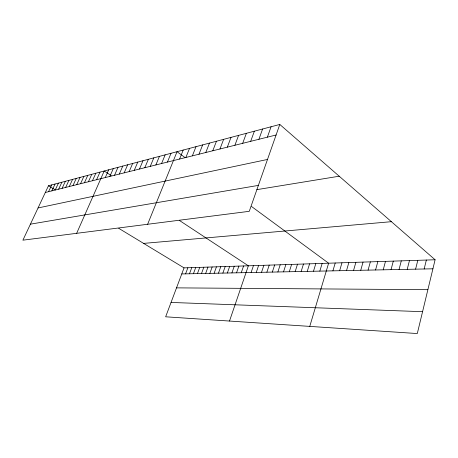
<?xml version="1.0" encoding="UTF-8"?>
<svg xmlns="http://www.w3.org/2000/svg" width="458" height="458" viewBox="0 0 458 458"><rect width="100%" height="100%" fill="white"/><g stroke="black" fill="none" stroke-linecap="round" stroke-linejoin="round"><path stroke-width="0.69" d="M435.1 259.766L417.295 333.55L165.647 316.799L184.042 267.878L435.1 259.766L279.798 124.45L48.474 185.782L22.9 240.175L249.266 211.321L279.798 124.45M424.154 268.983L426.352 260.047M415.595 269.161L417.805 260.327M407.225 269.333L409.452 260.596M399.044 269.499L401.288 260.86M391.046 269.665L393.296 261.117M383.22 269.819L385.487 261.369M375.566 269.98L377.839 261.615M368.072 270.134L370.356 261.861M360.744 270.283L363.034 262.096M353.565 270.426L355.866 262.325M346.534 270.575L348.841 262.554M339.653 270.712L341.966 262.778M332.909 270.85L335.227 262.995M309.757 326.394L328.621 263.207L251.545 206.506M319.827 271.119L322.151 263.419M313.478 271.25L315.808 263.619M307.249 271.376L309.585 263.825M301.146 271.502L303.482 264.02M295.164 271.623L297.5 264.214M289.29 271.743L291.626 264.403M283.525 271.863L285.866 264.587M277.874 271.978L280.21 264.77M272.321 272.092L274.663 264.953M266.877 272.201L269.212 265.125M261.524 272.31L263.86 265.302M256.268 272.418L258.604 265.468M251.11 272.521L253.446 265.634M229.504 321.047L248.373 265.8L179.61 220.584M241.251 272.728L243.582 265.955M236.54 272.819L238.87 266.109M231.908 272.916L234.233 266.258M227.351 273.008L229.676 266.407M222.869 273.1L225.187 266.55M218.46 273.191L220.773 266.693M267.375 137.165L271.079 126.757M214.121 273.283L216.434 266.831M258.907 139.278L262.606 129.007M209.85 273.369L212.157 266.974M205.648 273.455L207.955 267.106M201.509 273.541L203.81 267.243M250.675 141.327L254.373 131.188M197.438 273.621L199.734 267.375M193.425 273.701L195.721 267.501M242.677 143.32L246.37 133.312M189.48 273.787L191.765 267.632M185.587 273.861L187.872 267.758M234.897 145.26L238.584 135.373M227.323 147.144L231.009 137.383M219.96 148.982L223.636 139.341M212.787 150.768L216.451 141.241M205.802 152.508L209.461 143.096M198.995 154.203L202.642 144.905M192.366 155.857L196.001 146.669M185.896 157.466L189.52 148.386M179.593 159.041L183.206 150.058M147.625 224.277L177.04 151.695L184.563 157.226M167.439 162.069L171.023 153.287M161.582 163.529L165.155 154.844M155.863 164.954L159.418 156.367M150.276 166.346L153.819 157.85M144.814 167.702L148.346 159.304M139.484 169.036L142.993 160.718M134.268 170.336L137.766 162.103M129.173 171.601L132.654 163.46M124.187 172.843L127.656 164.788M119.309 174.063L122.761 166.082M114.54 175.248L117.975 167.353M109.868 176.41L113.292 168.596M105.3 177.549L108.706 169.809M76.646 233.328L104.212 171L111.197 175.591M96.609 179.719L99.981 172.122M92.476 180.744L95.837 173.221M88.423 181.757L91.766 174.303M84.449 182.748L87.776 175.362M80.551 183.715L83.866 176.399M76.726 184.671L80.024 177.418M69.295 186.52L72.559 179.393M72.977 185.605L76.257 178.414M65.677 187.425L68.929 180.36M62.128 188.307L65.368 181.305M58.647 189.177L61.864 182.232M55.223 190.03L58.429 183.143M51.863 190.866L55.052 184.036M48.559 191.69L51.737 184.917M45.319 192.497L276.094 134.996M38.048 207.955L267.495 159.453M30.428 224.162L258.381 185.393M256.858 189.646L339.206 176.21M143.606 243.393L391.395 221.683M181.757 273.941L432.919 268.806M176.525 287.87L427.881 289.685M171.046 302.44L422.568 311.692M48.474 185.782L54.914 189.681M118.691 228.302L184.042 267.878"/></g></svg>
